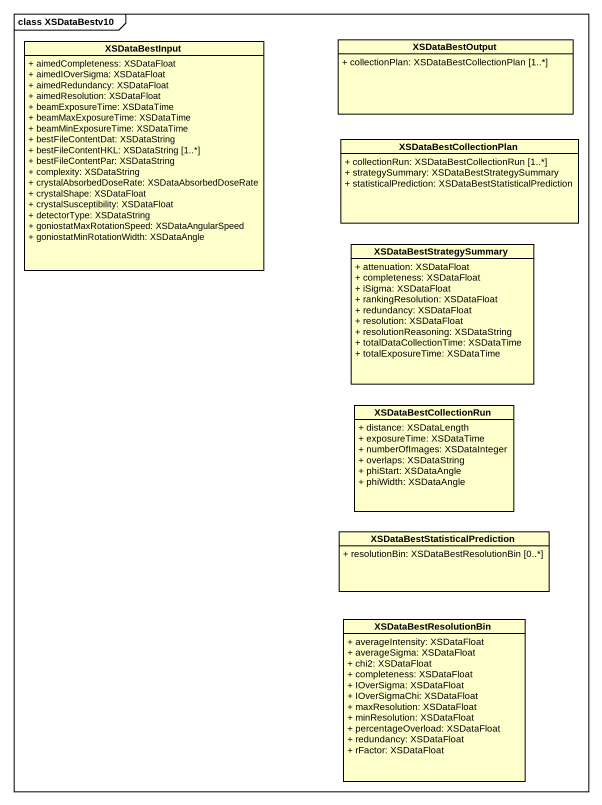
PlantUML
@startuml
mainframe class XSDataBestv10
hide circle
hide empty members
skinparam classAttributeIconSize 0
class XSDataBestInput {
  + aimedCompleteness: XSDataFloat
  + aimedIOverSigma: XSDataFloat
  + aimedRedundancy: XSDataFloat
  + aimedResolution: XSDataFloat
  + beamExposureTime: XSDataTime
  + beamMaxExposureTime: XSDataTime
  + beamMinExposureTime: XSDataTime
  + bestFileContentDat: XSDataString
  + bestFileContentHKL: XSDataString [1..*]
  + bestFileContentPar: XSDataString
  + complexity: XSDataString
  + crystalAbsorbedDoseRate: XSDataAbsorbedDoseRate
  + crystalShape: XSDataFloat
  + crystalSusceptibility: XSDataFloat
  + detectorType: XSDataString
  + goniostatMaxRotationSpeed: XSDataAngularSpeed
  + goniostatMinRotationWidth: XSDataAngle
}
class XSDataBestOutput {
  + collectionPlan: XSDataBestCollectionPlan [1..*]
}
class XSDataBestCollectionPlan {
  + collectionRun: XSDataBestCollectionRun [1..*]
  + strategySummary: XSDataBestStrategySummary
  + statisticalPrediction: XSDataBestStatisticalPrediction
}
class XSDataBestStrategySummary {
  + attenuation: XSDataFloat
  + completeness: XSDataFloat
  + iSigma: XSDataFloat
  + rankingResolution: XSDataFloat
  + redundancy: XSDataFloat
  + resolution: XSDataFloat
  + resolutionReasoning: XSDataString
  + totalDataCollectionTime: XSDataTime
  + totalExposureTime: XSDataTime
}
class XSDataBestCollectionRun {
  + distance: XSDataLength
  + exposureTime: XSDataTime
  + numberOfImages: XSDataInteger
  + overlaps: XSDataString
  + phiStart: XSDataAngle
  + phiWidth: XSDataAngle
}
class "XSDataBestStatisticalPrediction" as XSDataBestStatisticalPredict {
  + resolutionBin: XSDataBestResolutionBin [0..*]
}
class XSDataBestResolutionBin {
  + averageIntensity: XSDataFloat
  + averageSigma: XSDataFloat
  + chi2: XSDataFloat
  + completeness: XSDataFloat
  + IOverSigma: XSDataFloat
  + IOverSigmaChi: XSDataFloat
  + maxResolution: XSDataFloat
  + minResolution: XSDataFloat
  + percentageOverload: XSDataFloat
  + redundancy: XSDataFloat
  + rFactor: XSDataFloat
}
@enduml
